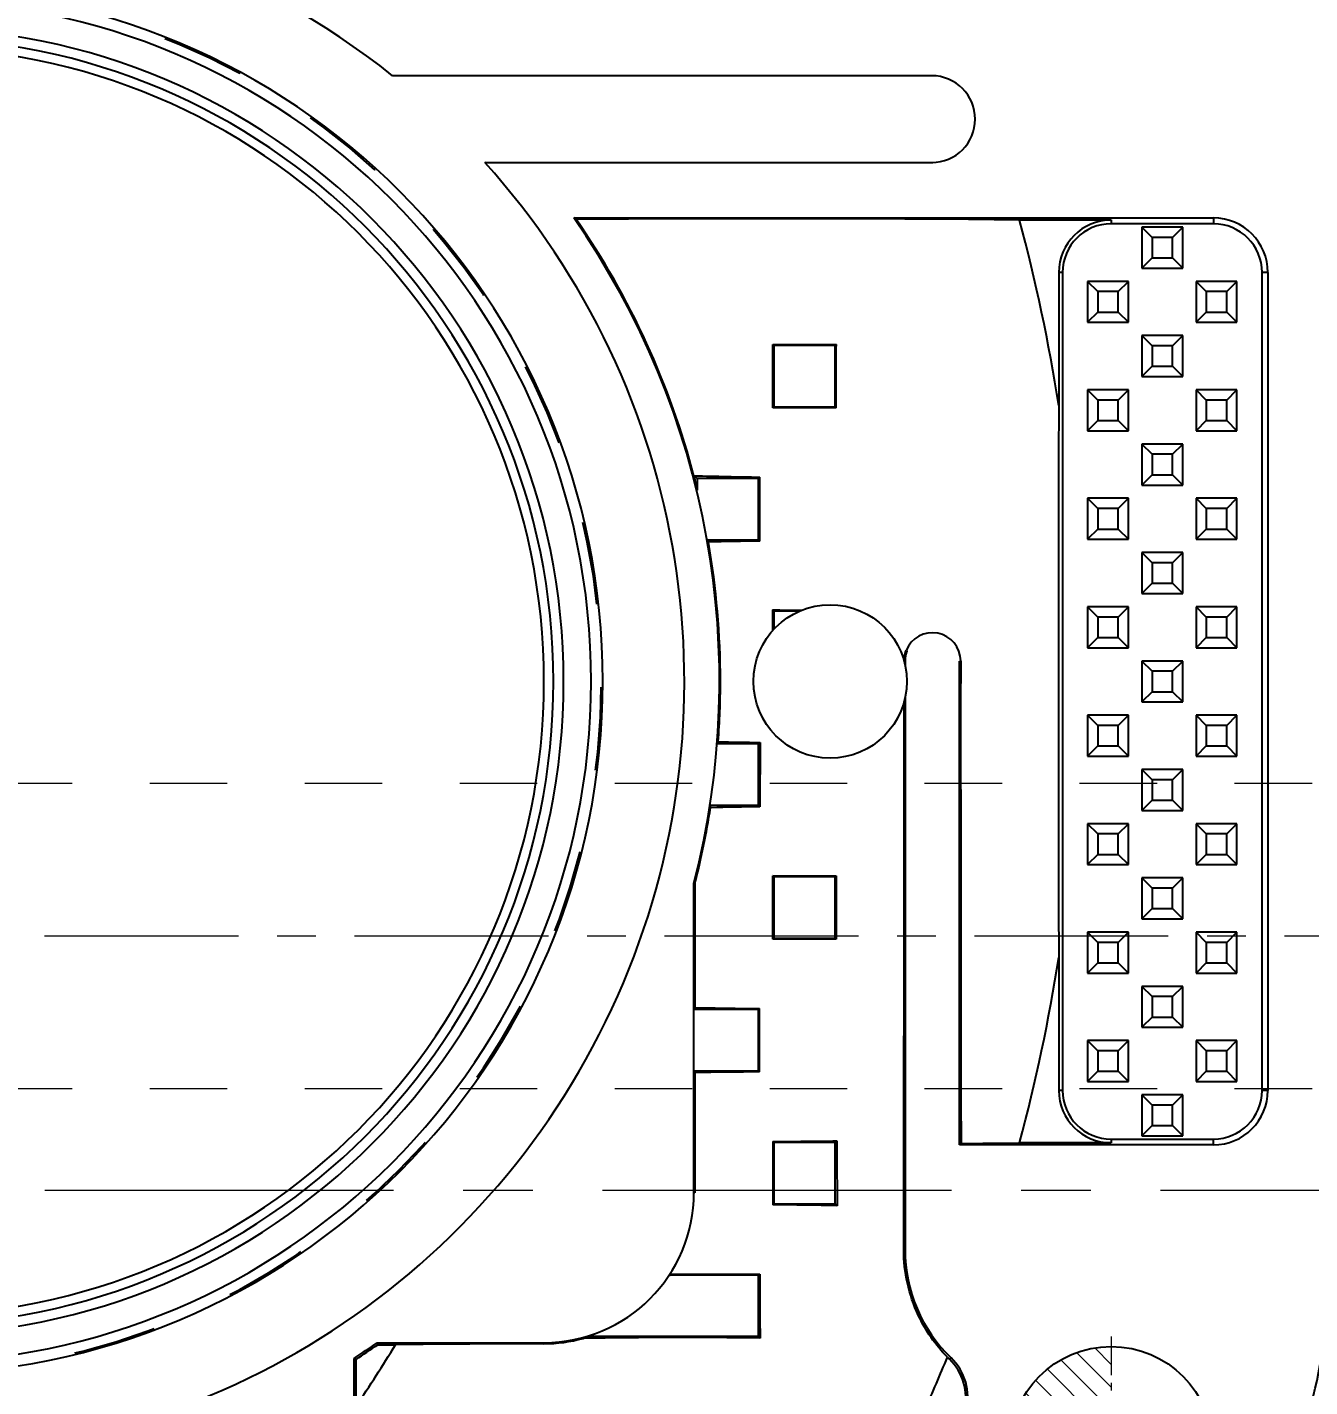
# Model space of a CAD drawing. Header units: millimetres. Extents: x -1495 to -116, y -3881 to 1305.
# Drawn here: x -715.92 to -690.69, y -1283.32 to -1256.6 of the extents above; entities that cross this region are included whole.
import ezdxf

# ---------------------------------------------------------------- set-up
doc = ezdxf.new("R2010")
doc.units = ezdxf.units.MM
doc.header["$LTSCALE"] = 16.335
doc.header["$PDMODE"] = 3
doc.header["$PDSIZE"] = 0.3125
doc.linetypes.add('CENTER', pattern=[0.6, 0.375, -0.075, 0.075, -0.075])
doc.linetypes.add('HIDDEN', pattern=[0.2, 0.1, -0.1])
doc.layers.get('0').update_dxf_attribs({"linetype": 'CONTINUOUS'})
doc.layers.get('Defpoints').update_dxf_attribs({"linetype": 'CONTINUOUS'})
for name, color, linetype, lineweight in [('center', 1, 'CENTER', 9), ('cool', 153, 'HIDDEN', 9), ('dim', 4, 'CONTINUOUS', 9), ('epin', 13, 'CONTINUOUS', 9)]:
    doc.layers.add(name, color=color, linetype=linetype, lineweight=lineweight)
doc.layers.add('DEFAULT_2', color=8, linetype='HIDDEN')
doc.styles.get("Standard").update_dxf_attribs({"font": 'txt', "width": 0.8})
doc.styles.add('TXT05', font='txt.shx', dxfattribs={"width": 0.5, "bigfont": 'gbcbig.shx'})
doc.dimstyles.new('副本 ISO-25-1', dxfattribs={"dimtxt": 5, "dimasz": 5, "dimexe": 0, "dimexo": 0, "dimgap": 0, "dimtad": 1, "dimtxsty": 'Standard', "dimcen": 0, "dimclrd": 4, "dimclre": 4, "dimclrt": 6, "dimazin": 0, "dimtfac": 1, "dimtofl": 0, "dimtmove": 0, "dimatfit": 3, "dimfxl": 0, "dimarcsym": 0})

# ---------------------------------------------------------------- blocks, each defined once
blk = doc.blocks.new('*D695')
at = {"layer": 'Defpoints', "color": 0}
for p in [(-735.3, -1279.458), (-657.911, -1279.458), (-637.464, -1279.458)]:
    blk.add_point(p, dxfattribs=at)
at = {"layer": 'dim', "color": 4, "linetype": 'Continuous', "lineweight": -2}
blk.add_line((-657.911, -1279.458), (-636.464, -1279.458), dxfattribs=at)
at = {"layer": 'dim', "color": 6, "insert": (-636.964, -1278.208), "char_height": 2.5, "attachment_point": 5}
blk.add_mtext('0', dxfattribs=at)
blk = doc.blocks.new('*D696')
at = {"layer": 'Defpoints', "color": 0}
for p in [(-650.203, -1274.458), (-637.464, -1274.458), (-735.3, -1279.458)]:
    blk.add_point(p, dxfattribs=at)
at = {"layer": 'dim', "color": 4, "linetype": 'Continuous', "lineweight": -2}
blk.add_line((-650.203, -1274.458), (-636.131, -1274.458), dxfattribs=at)
at = {"layer": 'dim', "color": 6, "insert": (-636.797, -1273.208), "char_height": 2.5, "attachment_point": 5}
blk.add_mtext('5', dxfattribs=at)
blk = doc.blocks.new('*D697')
at = {"layer": 'Defpoints', "color": 0}
for p in [(-692.598, -1254.383), (-637.464, -1254.383), (-735.3, -1279.458)]:
    blk.add_point(p, dxfattribs=at)
at = {"layer": 'dim', "color": 4, "linetype": 'Continuous', "lineweight": -2}
blk.add_line((-692.598, -1254.383), (-629.464, -1254.383), dxfattribs=at)
at = {"layer": 'dim', "color": 6, "insert": (-633.464, -1252.925), "char_height": 2.5, "attachment_point": 5}
blk.add_mtext('25,08', dxfattribs=at)
blk = doc.blocks.new('*D698')
at = {"layer": 'Defpoints', "color": 0}
for p in [(-707.975, -1236.293), (-637.464, -1236.293), (-735.3, -1279.458)]:
    blk.add_point(p, dxfattribs=at)
at = {"layer": 'dim', "color": 4, "linetype": 'Continuous', "lineweight": -2}
blk.add_line((-707.975, -1236.293), (-629.797, -1236.293), dxfattribs=at)
at = {"layer": 'dim', "color": 6, "insert": (-633.631, -1234.835), "char_height": 2.5, "attachment_point": 5}
blk.add_mtext('43,17', dxfattribs=at)
blk = doc.blocks.new('*D699')
at = {"layer": 'Defpoints', "color": 0}
for p in [(-694.702, -1226.458), (-637.464, -1226.458), (-735.3, -1279.458)]:
    blk.add_point(p, dxfattribs=at)
at = {"layer": 'dim', "color": 4, "linetype": 'Continuous', "lineweight": -2}
blk.add_line((-694.702, -1226.458), (-634.131, -1226.458), dxfattribs=at)
at = {"layer": 'dim', "color": 6, "insert": (-635.797, -1225.208), "char_height": 2.5, "attachment_point": 5}
blk.add_mtext('53', dxfattribs=at)
blk = doc.blocks.new('*D700')
at = {"layer": 'Defpoints', "color": 0}
for p in [(-720, -1214.458), (-637.464, -1214.458), (-735.3, -1279.458)]:
    blk.add_point(p, dxfattribs=at)
at = {"layer": 'dim', "color": 4, "linetype": 'Continuous', "lineweight": -2}
blk.add_line((-720, -1214.458), (-634.131, -1214.458), dxfattribs=at)
at = {"layer": 'dim', "color": 6, "insert": (-635.797, -1213.208), "char_height": 2.5, "attachment_point": 5}
blk.add_mtext('65', dxfattribs=at)
blk = doc.blocks.new('*D701')
at = {"layer": 'Defpoints', "color": 0}
for p in [(-662.507, -1209.458), (-637.464, -1209.458), (-735.3, -1279.458)]:
    blk.add_point(p, dxfattribs=at)
at = {"layer": 'dim', "color": 4, "linetype": 'Continuous', "lineweight": -2}
blk.add_line((-662.507, -1209.458), (-634.464, -1209.458), dxfattribs=at)
at = {"layer": 'dim', "color": 6, "insert": (-635.964, -1208.208), "char_height": 2.5, "attachment_point": 5}
blk.add_mtext('70', dxfattribs=at)
blk = doc.blocks.new('*D702')
at = {"layer": 'Defpoints', "color": 0}
for p in [(-735.3, -1279.458), (-692.398, -1284.533), (-637.464, -1284.533)]:
    blk.add_point(p, dxfattribs=at)
at = {"layer": 'dim', "color": 4, "linetype": 'Continuous', "lineweight": -2}
blk.add_line((-692.398, -1284.533), (-631.464, -1284.533), dxfattribs=at)
at = {"layer": 'dim', "color": 6, "insert": (-634.464, -1283.075), "char_height": 2.5, "attachment_point": 5}
blk.add_mtext('5,08', dxfattribs=at)
blk = doc.blocks.new('*D703')
at = {"layer": 'Defpoints', "color": 0}
for p in [(-735.3, -1279.458), (-707.975, -1302.623), (-637.464, -1302.623)]:
    blk.add_point(p, dxfattribs=at)
at = {"layer": 'dim', "color": 4, "linetype": 'Continuous', "lineweight": -2}
blk.add_line((-707.975, -1302.623), (-629.797, -1302.623), dxfattribs=at)
at = {"layer": 'dim', "color": 6, "insert": (-633.631, -1301.165), "char_height": 2.5, "attachment_point": 5}
blk.add_mtext('23,17', dxfattribs=at)
blk = doc.blocks.new('*D704')
at = {"layer": 'Defpoints', "color": 0}
for p in [(-735.3, -1279.458), (-719.329, -1321.458), (-637.464, -1321.458)]:
    blk.add_point(p, dxfattribs=at)
at = {"layer": 'dim', "color": 4, "linetype": 'Continuous', "lineweight": -2}
blk.add_line((-719.329, -1321.458), (-634.131, -1321.458), dxfattribs=at)
at = {"layer": 'dim', "color": 6, "insert": (-635.797, -1320.208), "char_height": 2.5, "attachment_point": 5}
blk.add_mtext('42', dxfattribs=at)
blk = doc.blocks.new('*D705')
at = {"layer": 'Defpoints', "color": 0}
for p in [(-735.3, -1279.458), (-681.861, -1332.458), (-637.464, -1332.458)]:
    blk.add_point(p, dxfattribs=at)
at = {"layer": 'dim', "color": 4, "linetype": 'Continuous', "lineweight": -2}
blk.add_line((-681.861, -1332.458), (-634.131, -1332.458), dxfattribs=at)
at = {"layer": 'dim', "color": 6, "insert": (-635.797, -1331.208), "char_height": 2.5, "attachment_point": 5}
blk.add_mtext('53', dxfattribs=at)
blk = doc.blocks.new('*D706')
at = {"layer": 'Defpoints', "color": 0}
for p in [(-735.3, -1279.458), (-667.988, -1349.458), (-637.464, -1349.458)]:
    blk.add_point(p, dxfattribs=at)
at = {"layer": 'dim', "color": 4, "linetype": 'Continuous', "lineweight": -2}
blk.add_line((-667.988, -1349.458), (-634.464, -1349.458), dxfattribs=at)
at = {"layer": 'dim', "color": 6, "insert": (-635.964, -1348.208), "char_height": 2.5, "attachment_point": 5}
blk.add_mtext('70', dxfattribs=at)
blk = doc.blocks.new('*D709')
at = {"layer": 'Defpoints', "color": 0}
for p in [(-735.3, -1279.458), (-710.175, -1302.623), (-710.175, -1373.867)]:
    blk.add_point(p, dxfattribs=at)
at = {"layer": 'dim', "color": 4, "linetype": 'Continuous', "lineweight": -2}
blk.add_line((-710.175, -1302.623), (-710.175, -1381.534), dxfattribs=at)
at = {"layer": 'dim', "color": 6, "insert": (-711.634, -1377.701), "char_height": 2.5, "attachment_point": 5, "rotation": 90}
blk.add_mtext('25,13', dxfattribs=at)
blk = doc.blocks.new('*D710')
at = {"layer": 'Defpoints', "color": 0}
for p in [(-735.3, -1279.458), (-694.598, -1285.166), (-694.598, -1373.867)]:
    blk.add_point(p, dxfattribs=at)
at = {"layer": 'dim', "color": 4, "linetype": 'Continuous', "lineweight": -2}
blk.add_line((-694.598, -1285.166), (-694.598, -1379.867), dxfattribs=at)
at = {"layer": 'dim', "color": 6, "insert": (-696.056, -1376.867), "char_height": 2.5, "attachment_point": 5, "rotation": 90}
blk.add_mtext('40,7', dxfattribs=at)
blk = doc.blocks.new('*D711')
at = {"layer": 'Defpoints', "color": 0}
for p in [(-735.3, -1279.458), (-665.3, -1346.703), (-665.3, -1373.867)]:
    blk.add_point(p, dxfattribs=at)
at = {"layer": 'dim', "color": 4, "linetype": 'Continuous', "lineweight": -2}
blk.add_line((-665.3, -1346.703), (-665.3, -1376.867), dxfattribs=at)
at = {"layer": 'dim', "color": 6, "insert": (-666.55, -1375.367), "char_height": 2.5, "attachment_point": 5, "rotation": 90}
blk.add_mtext('70', dxfattribs=at)
blk = doc.blocks.new('*D714')
at = {"layer": 'Defpoints', "color": 0}
for p in [(-710.175, -1183.505), (-710.175, -1234.093), (-735.3, -1279.458)]:
    blk.add_point(p, dxfattribs=at)
at = {"layer": 'dim', "color": 4, "linetype": 'Continuous', "lineweight": -2}
blk.add_line((-710.175, -1234.093), (-710.175, -1175.838), dxfattribs=at)
at = {"layer": 'dim', "color": 6, "insert": (-711.634, -1179.671), "char_height": 2.5, "attachment_point": 5, "rotation": 90}
blk.add_mtext('25,13', dxfattribs=at)
blk = doc.blocks.new('*D715')
at = {"layer": 'Defpoints', "color": 0}
for p in [(-694.598, -1183.505), (-694.598, -1252.183), (-735.3, -1279.458)]:
    blk.add_point(p, dxfattribs=at)
at = {"layer": 'dim', "color": 4, "linetype": 'Continuous', "lineweight": -2}
blk.add_line((-694.598, -1252.183), (-694.598, -1177.505), dxfattribs=at)
at = {"layer": 'dim', "color": 6, "insert": (-696.056, -1180.505), "char_height": 2.5, "attachment_point": 5, "rotation": 90}
blk.add_mtext('40,7', dxfattribs=at)
blk = doc.blocks.new('*D716')
at = {"layer": 'Defpoints', "color": 0}
for p in [(-665.3, -1183.505), (-665.3, -1202.858), (-735.3, -1279.458)]:
    blk.add_point(p, dxfattribs=at)
at = {"layer": 'dim', "color": 4, "linetype": 'Continuous', "lineweight": -2}
blk.add_line((-665.3, -1202.858), (-665.3, -1180.505), dxfattribs=at)
at = {"layer": 'dim', "color": 6, "insert": (-666.55, -1182.005), "char_height": 2.5, "attachment_point": 5, "rotation": 90}
blk.add_mtext('70', dxfattribs=at)
blk = doc.blocks.new('epin_ejp_4')
at = {"layer": 'epin'}
h = blk.add_hatch(dxfattribs=at)
h.set_pattern_fill('_ANSI31', color=123, scale=0.1, angle=90, style=0)
h.set_pattern_definition([(135, (760.4252, 313.6428), (-0.2245064, -0.2245064), [])])
h.paths.add_polyline_path([(0, 2, 0.414214), (-2, 0), (0, 0)])
h.paths.add_polyline_path([(2, 0), (0, 0), (0, -2, 0.414214)])
at = {"layer": 'epin', "color": 1, "linetype": 'CENTER', "ltscale": 0.124395}
for p, q in [((0, -2.2), (0, 2.2)), ((-2.2, 0), (2.2, 0))]:
    blk.add_line(p, q, dxfattribs=at)
at = {"layer": 'epin'}
blk.add_circle((0, 0), 2, dxfattribs=at)
at = {"layer": 'epin', "color": 6, "style": 'TXT05', "width": 0.5}
blk.add_text('%%c4', height=1.4, dxfattribs=at).set_placement((0.08, 0.2))

msp = doc.modelspace()

# ---------------------------------------------------------------- linework, layer by layer
at = {"color": 7, "linetype": 'Continuous'}
for p, q in [((-698.126, -1257.55), (-708.729, -1257.55)), ((-706.916, -1259.255), (-698.126, -1259.255)), ((-705.168, -1260.347), (-692.588, -1260.347)), ((-705.12, -1260.372), (-705.168, -1260.347)), ((-696.4, -1260.386), (-694.598, -1260.386)), ((-694.598, -1260.386), (-694.598, -1260.461)), ((-692.588, -1260.461), (-694.598, -1260.461)), ((-692.588, -1260.347), (-692.588, -1260.461)), ((-693.995, -1260.528), (-693.995, -1261.332)), ((-693.191, -1260.528), (-693.995, -1260.528)), ((-693.794, -1260.729), (-693.995, -1260.528)), ((-693.794, -1260.729), (-693.794, -1261.131)), ((-693.392, -1260.729), (-693.794, -1260.729)), ((-693.392, -1260.729), (-693.191, -1260.528)), ((-693.392, -1261.131), (-693.392, -1260.729)), ((-693.191, -1261.332), (-693.191, -1260.528)), ((-693.794, -1261.131), (-693.995, -1261.332)), ((-693.794, -1261.131), (-693.392, -1261.131)), ((-693.392, -1261.131), (-693.191, -1261.332)), ((-695.629, -1261.418), (-695.629, -1264.031)), ((-695.555, -1261.418), (-695.629, -1261.418)), ((-695.555, -1261.418), (-695.555, -1277.498)), ((-693.995, -1261.332), (-693.191, -1261.332)), ((-691.631, -1277.498), (-691.631, -1261.418)), ((-691.517, -1261.418), (-691.631, -1261.418)), ((-691.517, -1261.418), (-691.517, -1277.498)), ((-695.061, -1261.594), (-695.061, -1262.398)), ((-694.257, -1261.594), (-695.061, -1261.594)), ((-694.86, -1261.795), (-695.061, -1261.594)), ((-694.86, -1261.795), (-694.86, -1262.197)), ((-694.458, -1261.795), (-694.86, -1261.795)), ((-694.458, -1261.795), (-694.257, -1261.594)), ((-694.458, -1262.197), (-694.458, -1261.795)), ((-694.257, -1262.398), (-694.257, -1261.594)), ((-692.929, -1261.594), (-692.929, -1262.398)), ((-692.125, -1261.594), (-692.929, -1261.594)), ((-692.728, -1261.795), (-692.929, -1261.594)), ((-692.728, -1261.795), (-692.728, -1262.197)), ((-692.326, -1261.795), (-692.728, -1261.795)), ((-692.326, -1261.795), (-692.125, -1261.594)), ((-692.326, -1262.197), (-692.326, -1261.795)), ((-692.125, -1262.398), (-692.125, -1261.594)), ((-694.86, -1262.197), (-695.061, -1262.398)), ((-694.86, -1262.197), (-694.458, -1262.197)), ((-694.458, -1262.197), (-694.257, -1262.398)), ((-692.728, -1262.197), (-692.929, -1262.398)), ((-692.728, -1262.197), (-692.326, -1262.197)), ((-692.326, -1262.197), (-692.125, -1262.398)), ((-695.061, -1262.398), (-694.257, -1262.398)), ((-692.929, -1262.398), (-692.125, -1262.398)), ((-701.251, -1264.08), (-701.25, -1262.835)), ((-701.231, -1262.854), (-701.25, -1262.835)), ((-701.231, -1262.854), (-701.231, -1264.06)), ((-700.025, -1262.854), (-701.231, -1262.854)), ((-700.025, -1262.854), (-700.003, -1262.832)), ((-700.025, -1264.06), (-700.025, -1262.854)), ((-693.995, -1262.66), (-693.995, -1263.464)), ((-693.191, -1262.66), (-693.995, -1262.66)), ((-693.794, -1262.861), (-693.995, -1262.66)), ((-693.794, -1262.861), (-693.794, -1263.263)), ((-693.392, -1262.861), (-693.794, -1262.861)), ((-693.392, -1262.861), (-693.191, -1262.66)), ((-693.392, -1263.263), (-693.392, -1262.861)), ((-693.191, -1263.464), (-693.191, -1262.66)), ((-693.794, -1263.263), (-693.995, -1263.464)), ((-693.794, -1263.263), (-693.392, -1263.263)), ((-693.392, -1263.263), (-693.191, -1263.464)), ((-693.995, -1263.464), (-693.191, -1263.464)), ((-695.061, -1263.726), (-695.061, -1264.53)), ((-694.257, -1263.726), (-695.061, -1263.726)), ((-694.86, -1263.927), (-695.061, -1263.726)), ((-694.86, -1263.927), (-694.86, -1264.329)), ((-694.458, -1263.927), (-694.86, -1263.927)), ((-694.458, -1263.927), (-694.257, -1263.726)), ((-694.458, -1264.329), (-694.458, -1263.927)), ((-694.257, -1264.53), (-694.257, -1263.726)), ((-692.929, -1263.726), (-692.929, -1264.53)), ((-692.125, -1263.726), (-692.929, -1263.726)), ((-692.728, -1263.927), (-692.929, -1263.726)), ((-692.728, -1263.927), (-692.728, -1264.329)), ((-692.326, -1263.927), (-692.728, -1263.927)), ((-692.326, -1263.927), (-692.125, -1263.726)), ((-692.326, -1264.329), (-692.326, -1263.927)), ((-692.125, -1264.53), (-692.125, -1263.726)), ((-701.231, -1264.06), (-701.251, -1264.08)), ((-701.231, -1264.06), (-700.025, -1264.06)), ((-700.025, -1264.06), (-700.005, -1264.08)), ((-694.86, -1264.329), (-695.061, -1264.53)), ((-694.86, -1264.329), (-694.458, -1264.329)), ((-694.458, -1264.329), (-694.257, -1264.53)), ((-692.728, -1264.329), (-692.929, -1264.53)), ((-692.728, -1264.329), (-692.326, -1264.329)), ((-692.326, -1264.329), (-692.125, -1264.53)), ((-695.061, -1264.53), (-694.257, -1264.53)), ((-692.929, -1264.53), (-692.125, -1264.53)), ((-693.995, -1264.792), (-693.995, -1265.596)), ((-693.191, -1264.792), (-693.995, -1264.792)), ((-693.794, -1264.993), (-693.995, -1264.792)), ((-693.794, -1264.993), (-693.794, -1265.395)), ((-693.392, -1264.993), (-693.794, -1264.993)), ((-693.392, -1264.993), (-693.191, -1264.792)), ((-693.392, -1265.395), (-693.392, -1264.993)), ((-693.191, -1265.596), (-693.191, -1264.792)), ((-702.738, -1265.465), (-702.792, -1265.419)), ((-702.738, -1265.465), (-702.738, -1265.7)), ((-701.532, -1265.465), (-702.738, -1265.465)), ((-701.532, -1265.465), (-701.507, -1265.44)), ((-701.532, -1266.671), (-701.532, -1265.465)), ((-701.505, -1266.698), (-701.507, -1265.44)), ((-693.794, -1265.395), (-693.995, -1265.596)), ((-693.794, -1265.395), (-693.392, -1265.395)), ((-693.392, -1265.395), (-693.191, -1265.596)), ((-693.995, -1265.596), (-693.191, -1265.596)), ((-695.061, -1265.858), (-695.061, -1266.662)), ((-694.257, -1265.858), (-695.061, -1265.858)), ((-694.86, -1266.059), (-695.061, -1265.858)), ((-694.86, -1266.059), (-694.86, -1266.461)), ((-694.458, -1266.059), (-694.86, -1266.059)), ((-694.458, -1266.059), (-694.257, -1265.858)), ((-694.458, -1266.461), (-694.458, -1266.059)), ((-694.257, -1266.662), (-694.257, -1265.858)), ((-692.929, -1265.858), (-692.929, -1266.662)), ((-692.125, -1265.858), (-692.929, -1265.858)), ((-692.728, -1266.059), (-692.929, -1265.858)), ((-692.728, -1266.059), (-692.728, -1266.461)), ((-692.326, -1266.059), (-692.728, -1266.059)), ((-692.326, -1266.059), (-692.125, -1265.858)), ((-692.326, -1266.461), (-692.326, -1266.059)), ((-692.125, -1266.662), (-692.125, -1265.858)), ((-694.86, -1266.461), (-695.061, -1266.662)), ((-694.86, -1266.461), (-694.458, -1266.461)), ((-694.458, -1266.461), (-694.257, -1266.662)), ((-692.728, -1266.461), (-692.929, -1266.662)), ((-692.728, -1266.461), (-692.326, -1266.461)), ((-692.326, -1266.461), (-692.125, -1266.662)), ((-702.534, -1266.671), (-701.532, -1266.671)), ((-701.532, -1266.671), (-701.505, -1266.698)), ((-695.061, -1266.662), (-694.257, -1266.662)), ((-692.929, -1266.662), (-692.125, -1266.662)), ((-693.995, -1266.924), (-693.995, -1267.728)), ((-693.191, -1266.924), (-693.995, -1266.924)), ((-693.794, -1267.125), (-693.995, -1266.924)), ((-693.794, -1267.125), (-693.794, -1267.527)), ((-693.392, -1267.125), (-693.794, -1267.125)), ((-693.392, -1267.125), (-693.191, -1266.924)), ((-693.392, -1267.527), (-693.392, -1267.125)), ((-693.191, -1267.728), (-693.191, -1266.924)), ((-693.794, -1267.527), (-693.995, -1267.728)), ((-693.794, -1267.527), (-693.392, -1267.527)), ((-693.392, -1267.527), (-693.191, -1267.728)), ((-695.061, -1267.99), (-695.061, -1268.794)), ((-694.257, -1267.99), (-695.061, -1267.99)), ((-694.86, -1268.191), (-695.061, -1267.99)), ((-694.458, -1268.191), (-694.257, -1267.99)), ((-694.257, -1268.794), (-694.257, -1267.99)), ((-693.995, -1267.728), (-693.191, -1267.728)), ((-692.929, -1267.99), (-692.929, -1268.794)), ((-692.125, -1267.99), (-692.929, -1267.99)), ((-692.728, -1268.191), (-692.929, -1267.99)), ((-692.326, -1268.191), (-692.125, -1267.99)), ((-692.125, -1268.794), (-692.125, -1267.99)), ((-701.256, -1268.051), (-701.256, -1268.461)), ((-694.86, -1268.191), (-694.86, -1268.593)), ((-694.458, -1268.191), (-694.86, -1268.191)), ((-694.458, -1268.593), (-694.458, -1268.191)), ((-692.728, -1268.191), (-692.728, -1268.593)), ((-692.326, -1268.191), (-692.728, -1268.191)), ((-692.326, -1268.593), (-692.326, -1268.191)), ((-694.86, -1268.593), (-695.061, -1268.794)), ((-694.86, -1268.593), (-694.458, -1268.593)), ((-694.458, -1268.593), (-694.257, -1268.794)), ((-692.728, -1268.593), (-692.929, -1268.794)), ((-692.728, -1268.593), (-692.326, -1268.593)), ((-692.326, -1268.593), (-692.125, -1268.794)), ((-697.578, -1278.569), (-697.578, -1269.056)), ((-697.578, -1269.056), (-697.557, -1269.056)), ((-695.061, -1268.794), (-694.257, -1268.794)), ((-693.995, -1269.056), (-693.995, -1269.86)), ((-693.191, -1269.056), (-693.995, -1269.056)), ((-693.794, -1269.257), (-693.995, -1269.056)), ((-693.392, -1269.257), (-693.191, -1269.056)), ((-693.191, -1269.86), (-693.191, -1269.056)), ((-692.929, -1268.794), (-692.125, -1268.794)), ((-693.794, -1269.257), (-693.794, -1269.659)), ((-693.392, -1269.257), (-693.794, -1269.257)), ((-693.392, -1269.659), (-693.392, -1269.257)), ((-698.652, -1269.779), (-698.652, -1280.631)), ((-693.794, -1269.659), (-693.995, -1269.86)), ((-693.995, -1269.86), (-693.191, -1269.86)), ((-693.794, -1269.659), (-693.392, -1269.659)), ((-693.392, -1269.659), (-693.191, -1269.86)), ((-695.061, -1270.122), (-695.061, -1270.926)), ((-694.257, -1270.122), (-695.061, -1270.122)), ((-694.86, -1270.323), (-695.061, -1270.122)), ((-694.458, -1270.323), (-694.257, -1270.122)), ((-694.257, -1270.926), (-694.257, -1270.122)), ((-692.929, -1270.122), (-692.929, -1270.926)), ((-692.125, -1270.122), (-692.929, -1270.122)), ((-692.728, -1270.323), (-692.929, -1270.122)), ((-692.326, -1270.323), (-692.125, -1270.122)), ((-692.125, -1270.926), (-692.125, -1270.122)), ((-694.86, -1270.323), (-694.86, -1270.725)), ((-694.458, -1270.323), (-694.86, -1270.323)), ((-694.458, -1270.725), (-694.458, -1270.323)), ((-692.728, -1270.323), (-692.728, -1270.725)), ((-692.326, -1270.323), (-692.728, -1270.323)), ((-692.326, -1270.725), (-692.326, -1270.323)), ((-701.503, -1270.658), (-701.505, -1271.921)), ((-701.532, -1270.687), (-702.336, -1270.687)), ((-701.532, -1271.893), (-701.532, -1270.687)), ((-694.86, -1270.725), (-695.061, -1270.926)), ((-695.061, -1270.926), (-694.257, -1270.926)), ((-694.86, -1270.725), (-694.458, -1270.725)), ((-694.458, -1270.725), (-694.257, -1270.926)), ((-692.728, -1270.725), (-692.929, -1270.926)), ((-692.929, -1270.926), (-692.125, -1270.926)), ((-692.728, -1270.725), (-692.326, -1270.725)), ((-692.326, -1270.725), (-692.125, -1270.926)), ((-693.995, -1271.188), (-693.995, -1271.992)), ((-693.191, -1271.188), (-693.995, -1271.188)), ((-693.794, -1271.389), (-693.995, -1271.188)), ((-693.392, -1271.389), (-693.191, -1271.188)), ((-693.191, -1271.992), (-693.191, -1271.188)), ((-693.794, -1271.389), (-693.794, -1271.791)), ((-693.392, -1271.389), (-693.794, -1271.389)), ((-693.392, -1271.791), (-693.392, -1271.389)), ((-702.476, -1271.893), (-701.532, -1271.893)), ((-701.532, -1271.893), (-701.505, -1271.921)), ((-693.794, -1271.791), (-693.995, -1271.992)), ((-693.995, -1271.992), (-693.191, -1271.992)), ((-693.794, -1271.791), (-693.392, -1271.791)), ((-693.392, -1271.791), (-693.191, -1271.992)), ((-695.061, -1272.254), (-695.061, -1273.058)), ((-694.257, -1272.254), (-695.061, -1272.254)), ((-694.86, -1272.455), (-695.061, -1272.254)), ((-694.458, -1272.455), (-694.257, -1272.254)), ((-694.257, -1273.058), (-694.257, -1272.254)), ((-692.929, -1272.254), (-692.929, -1273.058)), ((-692.125, -1272.254), (-692.929, -1272.254)), ((-692.728, -1272.455), (-692.929, -1272.254)), ((-692.326, -1272.455), (-692.125, -1272.254)), ((-692.125, -1273.058), (-692.125, -1272.254)), ((-694.86, -1272.455), (-694.86, -1272.857)), ((-694.458, -1272.455), (-694.86, -1272.455)), ((-694.458, -1272.857), (-694.458, -1272.455)), ((-692.728, -1272.455), (-692.728, -1272.857)), ((-692.326, -1272.455), (-692.728, -1272.455)), ((-692.326, -1272.857), (-692.326, -1272.455)), ((-694.86, -1272.857), (-695.061, -1273.058)), ((-695.061, -1273.058), (-694.257, -1273.058)), ((-694.86, -1272.857), (-694.458, -1272.857)), ((-694.458, -1272.857), (-694.257, -1273.058)), ((-692.728, -1272.857), (-692.929, -1273.058)), ((-692.929, -1273.058), (-692.125, -1273.058)), ((-692.728, -1272.857), (-692.326, -1272.857)), ((-692.326, -1272.857), (-692.125, -1273.058)), ((-701.231, -1273.298), (-701.253, -1273.276)), ((-701.251, -1274.525), (-701.253, -1273.276)), ((-701.231, -1273.298), (-701.231, -1274.504)), ((-700.025, -1273.298), (-701.231, -1273.298)), ((-700.025, -1273.298), (-700.006, -1273.279)), ((-700.025, -1274.504), (-700.025, -1273.298)), ((-700.006, -1273.279), (-700.005, -1274.524)), ((-693.995, -1273.32), (-693.995, -1274.124)), ((-693.191, -1273.32), (-693.995, -1273.32)), ((-693.794, -1273.521), (-693.995, -1273.32)), ((-693.392, -1273.521), (-693.191, -1273.32)), ((-693.191, -1274.124), (-693.191, -1273.32)), ((-702.804, -1279.508), (-702.804, -1273.425)), ((-702.784, -1273.428), (-702.804, -1273.425)), ((-702.784, -1273.428), (-702.786, -1275.869)), ((-693.794, -1273.521), (-693.794, -1273.923)), ((-693.392, -1273.521), (-693.794, -1273.521)), ((-693.392, -1273.923), (-693.392, -1273.521)), ((-693.794, -1273.923), (-693.995, -1274.124)), ((-693.995, -1274.124), (-693.191, -1274.124)), ((-693.794, -1273.923), (-693.392, -1273.923)), ((-693.392, -1273.923), (-693.191, -1274.124)), ((-695.061, -1274.386), (-695.061, -1275.19)), ((-694.257, -1274.386), (-695.061, -1274.386)), ((-694.86, -1274.587), (-695.061, -1274.386)), ((-694.458, -1274.587), (-694.257, -1274.386)), ((-694.257, -1275.19), (-694.257, -1274.386)), ((-692.929, -1274.386), (-692.929, -1275.19)), ((-692.125, -1274.386), (-692.929, -1274.386)), ((-692.728, -1274.587), (-692.929, -1274.386)), ((-692.326, -1274.587), (-692.125, -1274.386)), ((-692.125, -1275.19), (-692.125, -1274.386)), ((-701.231, -1274.504), (-701.251, -1274.525)), ((-701.231, -1274.504), (-700.025, -1274.504)), ((-700.025, -1274.504), (-700.005, -1274.524)), ((-694.86, -1274.587), (-694.86, -1274.989)), ((-694.458, -1274.587), (-694.86, -1274.587)), ((-694.458, -1274.989), (-694.458, -1274.587)), ((-692.728, -1274.587), (-692.728, -1274.989)), ((-692.326, -1274.587), (-692.728, -1274.587)), ((-692.326, -1274.989), (-692.326, -1274.587)), ((-695.629, -1274.885), (-695.629, -1277.498)), ((-694.86, -1274.989), (-695.061, -1275.19)), ((-695.061, -1275.19), (-694.257, -1275.19)), ((-694.86, -1274.989), (-694.458, -1274.989)), ((-694.458, -1274.989), (-694.257, -1275.19)), ((-692.728, -1274.989), (-692.929, -1275.19)), ((-692.929, -1275.19), (-692.125, -1275.19)), ((-692.728, -1274.989), (-692.326, -1274.989)), ((-692.326, -1274.989), (-692.125, -1275.19)), ((-693.995, -1275.452), (-693.995, -1276.256)), ((-693.191, -1275.452), (-693.995, -1275.452)), ((-693.794, -1275.653), (-693.995, -1275.452)), ((-693.392, -1275.653), (-693.191, -1275.452)), ((-693.191, -1276.256), (-693.191, -1275.452)), ((-693.794, -1275.653), (-693.794, -1276.055)), ((-693.392, -1275.653), (-693.794, -1275.653)), ((-693.392, -1276.055), (-693.392, -1275.653)), ((-702.791, -1275.909), (-702.786, -1275.869)), ((-701.532, -1275.909), (-702.791, -1275.909)), ((-701.532, -1275.909), (-701.512, -1275.889)), ((-701.532, -1277.115), (-701.532, -1275.909)), ((-701.513, -1277.134), (-701.512, -1275.889)), ((-693.794, -1276.055), (-693.995, -1276.256)), ((-693.995, -1276.256), (-693.191, -1276.256)), ((-693.794, -1276.055), (-693.392, -1276.055)), ((-693.392, -1276.055), (-693.191, -1276.256)), ((-695.061, -1276.518), (-695.061, -1277.322)), ((-694.257, -1276.518), (-695.061, -1276.518)), ((-694.86, -1276.719), (-695.061, -1276.518)), ((-694.458, -1276.719), (-694.257, -1276.518)), ((-694.257, -1277.322), (-694.257, -1276.518)), ((-692.929, -1276.518), (-692.929, -1277.322)), ((-692.125, -1276.518), (-692.929, -1276.518)), ((-692.728, -1276.719), (-692.929, -1276.518)), ((-692.326, -1276.719), (-692.125, -1276.518)), ((-692.125, -1277.322), (-692.125, -1276.518)), ((-694.86, -1276.719), (-694.86, -1277.121)), ((-694.458, -1276.719), (-694.86, -1276.719)), ((-694.458, -1277.121), (-694.458, -1276.719)), ((-692.728, -1276.719), (-692.728, -1277.121)), ((-692.326, -1276.719), (-692.728, -1276.719)), ((-692.326, -1277.121), (-692.326, -1276.719)), ((-702.787, -1277.148), (-702.791, -1277.115)), ((-702.791, -1277.115), (-701.532, -1277.115)), ((-702.787, -1277.148), (-702.788, -1279.508)), ((-701.532, -1277.115), (-701.513, -1277.134)), ((-694.86, -1277.121), (-695.061, -1277.322)), ((-695.061, -1277.322), (-694.257, -1277.322)), ((-694.86, -1277.121), (-694.458, -1277.121)), ((-694.458, -1277.121), (-694.257, -1277.322)), ((-692.728, -1277.121), (-692.929, -1277.322)), ((-692.929, -1277.322), (-692.125, -1277.322)), ((-692.728, -1277.121), (-692.326, -1277.121)), ((-692.326, -1277.121), (-692.125, -1277.322)), ((-695.555, -1277.498), (-695.629, -1277.498)), ((-693.995, -1277.584), (-693.995, -1278.388)), ((-693.191, -1277.584), (-693.995, -1277.584)), ((-693.794, -1277.785), (-693.995, -1277.584)), ((-693.392, -1277.785), (-693.191, -1277.584)), ((-693.191, -1278.388), (-693.191, -1277.584)), ((-691.517, -1277.498), (-691.631, -1277.498)), ((-693.794, -1277.785), (-693.794, -1278.187)), ((-693.392, -1277.785), (-693.794, -1277.785)), ((-693.392, -1278.187), (-693.392, -1277.785)), ((-693.794, -1278.187), (-693.995, -1278.388)), ((-693.995, -1278.388), (-693.191, -1278.388)), ((-693.794, -1278.187), (-693.392, -1278.187)), ((-693.392, -1278.187), (-693.191, -1278.388)), ((-701.231, -1278.52), (-701.249, -1278.502)), ((-701.231, -1278.52), (-701.231, -1279.726)), ((-700.025, -1278.52), (-701.231, -1278.52)), ((-700.025, -1278.52), (-699.994, -1278.49)), ((-700.025, -1279.726), (-700.025, -1278.52)), ((-697.55, -1278.541), (-697.578, -1278.569)), ((-692.588, -1278.569), (-697.578, -1278.569)), ((-694.598, -1278.529), (-696.4, -1278.529)), ((-694.598, -1278.455), (-694.598, -1278.529)), ((-694.598, -1278.455), (-692.588, -1278.455)), ((-692.588, -1278.569), (-692.588, -1278.455)), ((-702.788, -1279.508), (-702.804, -1279.508)), ((-701.231, -1279.726), (-701.251, -1279.747)), ((-701.231, -1279.726), (-700.025, -1279.726)), ((-700.025, -1279.726), (-699.987, -1279.764)), ((-698.652, -1280.631), (-698.677, -1280.631)), ((-701.532, -1281.131), (-703.275, -1281.131)), ((-701.532, -1281.131), (-701.51, -1281.109)), ((-701.532, -1282.337), (-701.532, -1281.131)), ((-701.532, -1282.337), (-704.876, -1282.337)), ((-701.532, -1282.337), (-701.503, -1282.367)), ((-709.036, -1282.457), (-705.753, -1282.457)), ((-709.036, -1282.457), (-709.023, -1282.496)), ((-709.023, -1282.496), (-708.674, -1282.496)), ((-705.753, -1282.457), (-705.753, -1282.477)), ((-709.487, -1289.049), (-709.487, -1282.765)), ((-709.448, -1283.7), (-709.448, -1282.786)), ((-697.775, -1282.784), (-697.748, -1282.756))]:
    msp.add_line(p, q, dxfattribs=at)
for centre, radius in [((-700.125, -1269.458), 1.508), ((-694.598, -1284.533), 2)]:
    msp.add_circle(centre, radius, dxfattribs=at)
for centre, radius, start, end in [((-718.215, -1269.458), 15.224, 51.458, 90), ((-718.215, -1269.458), 13.62, 270, 90), ((-718.215, -1269.458), 13.39, 270, 90), ((-718.215, -1269.458), 12.849, 270, 90), ((-718.215, -1269.458), 12.648, 270, 90), ((-718.215, -1269.458), 12.462, 270, 90), ((-698.126, -1258.403), 0.852, 270, 90), ((-718.215, -1269.458), 15.224, 270, 42.0802), ((-718.215, -1269.458), 15.914, 345.5632, 34.9266), ((-718.269, -1269.466), 15.987, 14.583, 34.6677), ((-730.275, -1269.458), 35.069, 8.9027, 14.9917), ((-694.598, -1261.418), 1.031, 90, 180), ((-694.598, -1261.418), 0.957, 90, 180), ((-692.588, -1261.418), 1.071, 0, 90), ((-692.588, -1261.418), 0.957, 0, 90), ((-700.861, -1172.737), 90.099, 269.75324, 270.54617), ((-700.609, -1353.099), 89.021, 89.6111, 90.41326), ((2014.781, -1269.458), 2710.416, 179.885276, 180.114724), ((-700.522, -1187.673), 77.773, 268.3238, 269.27421), ((-700.441, -1340.571), 73.881, 90.82542, 91.61202), ((-718.27, -1269.46), 15.988, 0.0094, 9.8714), ((-700.173, -1183.704), 84.354, 269.26459, 269.65517), ((-698.113, -1269.056), 0.556, 0.028, 158.4751), ((3578.617, -1270.522), 4276.175, 179.980356, 180.107442), ((-718.245, -1269.458), 15.963, 355.7497, 359.9993), ((-5589.947, -1271.701), 4891.277, 359.895398, 0.021689), ((-700.296, -1195.14), 75.528, 268.45919, 269.08358), ((-718.254, -1269.455), 15.972, 345.5934, 351.0457), ((-700.403, -1346.625), 74.712, 90.84485, 91.59056), ((-700.369, -1186.022), 87.258, 269.41938, 270.23832), ((-700.554, -1363.26), 88.738, 89.64547, 90.45024), ((-730.275, -1269.458), 35.069, 345.0083, 351.0973), ((-700.871, -1191.515), 84.376, 268.69939, 269.56474), ((-701.147, -1366.199), 89.066, 90.2355, 91.05464), ((-694.598, -1277.498), 1.031, 180, 270), ((-694.598, -1277.498), 0.957, 180, 270), ((-692.588, -1277.498), 1.071, 270, 360), ((-692.588, -1277.498), 0.957, 270, 360), ((-701.49, -1187.281), 91.221, 270.1513, 270.93938), ((-162.076, -1275.821), 537.925, 180.28432, 180.42006), ((-698.693, -1105.67), 172.875, 270.37883, 270.75992), ((-705.753, -1279.508), 2.949, 270, 0), ((-701.874, -1369.193), 89.449, 88.79096, 89.60102), ((-695.703, -1280.631), 2.949, 180, 226.1124), ((-702.47, -1180.247), 100.866, 269.55186, 270.5453), ((-271.178, -1279.451), 430.335, 180.22074, 180.3882), ((-697.613, -1281.688), 7.223, 321.4198, 360), ((-705.763, -1279.493), 2.984, 270.1956, 285.1353), ((-703.038, -1386.145), 103.79, 89.15262, 91.07454), ((-718.215, -1269.458), 15.914, 303.2608, 305.2289), ((-730.275, -1269.458), 25.231, 325.6339, 328.8851), ((-718.215, -1269.458), 15.953, 303.3374, 305.1838), ((-705.064, -1605.098), 322.622, 90.12237, 90.64105), ((-730.275, -1269.458), 35.069, 335.9035, 337.7426), ((-695.703, -1280.631), 2.989, 224.914, 226.1124), ((-698.49, -1283.528), 1.071, 345.5225, 46.1124)]:
    msp.add_arc(centre, radius, start, end, dxfattribs=at)
for centre, major_axis, start_param, end_param in [((-718.215, -1271.628), (0, 16.576), -1.270186, -1.267112), ((-718.215, -1267.315), (0, 16.368), -1.778282, -1.77539), ((-718.215, -1271.537), (0, 15.88), -1.596277, -1.593245), ((-705.753, -1279.853), (0, 2.637), -2.843077, -2.799568)]:
    msp.add_ellipse(centre, major_axis=major_axis, ratio=0.991395, start_param=start_param, end_param=end_param, dxfattribs=at)
for points, knots in [([(-696.4, -1260.386), (-697.736, -1260.368), (-700.643, -1260.361), (-703.55, -1260.363), (-705.12, -1260.372)], [0, 0, 0, 0, 0.459766, 1, 1, 1, 1]), ([(-702.738, -1265.7), (-702.747, -1265.659), (-702.772, -1265.567), (-702.78, -1265.471), (-702.792, -1265.419)], [0, 0, 0, 0, 0.438116, 1, 1, 1, 1]), ([(-697.82, -1282.741), (-698.053, -1282.501), (-698.504, -1281.854), (-698.678, -1281.069), (-698.677, -1280.631)], [0, 0, 0, 0, 0.432624, 1, 1, 1, 1]), ([(-703.275, -1281.131), (-703.274, -1281.129), (-703.267, -1281.128), (-703.269, -1281.116), (-703.261, -1281.113), (-703.259, -1281.11)], [0, 0, 0, 0, 0.303556, 0.58503, 1, 1, 1, 1]), ([(-709.487, -1282.765), (-709.484, -1282.767), (-709.479, -1282.777), (-709.46, -1282.771), (-709.453, -1282.783), (-709.448, -1282.786)], [0, 0, 0, 0, 0.281958, 0.602404, 1, 1, 1, 1]), ([(-697.489, -1283.775), (-697.444, -1283.603), (-697.453, -1283.228), (-697.647, -1282.908), (-697.775, -1282.784)], [0, 0, 0, 0, 0.500071, 1, 1, 1, 1])]:
    msp.add_open_spline(points, degree=3, knots=knots, dxfattribs=at)
for points in [[(-700.005, -1264.08), (-700.004, -1263.664), (-700.004, -1263.248), (-700.003, -1262.832)], [(-701.249, -1278.502), (-701.249, -1278.917), (-701.25, -1279.332), (-701.251, -1279.747)]]:
    msp.add_open_spline(points, degree=3, dxfattribs=at)
at = {"layer": 'center', "color": 1, "linetype": 'CENTER', "ltscale": 1.119559}
msp.add_line((-825.3, -1279.458), (-645.3, -1279.458), dxfattribs=at)
at = {"layer": 'cool', "ltscale": 0.932966}
for p, q in [((-814.09, -1271.458), (-656.51, -1271.458)), ((-814.09, -1277.458), (-656.51, -1277.458))]:
    msp.add_line(p, q, dxfattribs=at)
at = {"layer": 'cool', "color": 1, "linetype": 'CENTER', "ltscale": 0.621977}
msp.add_line((-825.3, -1274.458), (-645.3, -1274.458), dxfattribs=at)
at = {"layer": 'DEFAULT_2', "color": 8, "linetype": 'HIDDEN'}
for p, q in [((-708.723, -1257.533), (-708.729, -1257.55)), ((-698.126, -1257.533), (-698.126, -1257.55)), ((-706.876, -1259.273), (-706.916, -1259.255)), ((-698.126, -1259.255), (-698.126, -1259.273)), ((-701.231, -1268.076), (-701.256, -1268.051)), ((-701.231, -1268.076), (-701.231, -1268.433)), ((-700.728, -1268.076), (-701.231, -1268.076)), ((-698.652, -1269.056), (-698.669, -1269.062)), ((-698.652, -1269.056), (-698.652, -1269.137)), ((-701.532, -1270.687), (-701.503, -1270.658))]:
    msp.add_line(p, q, dxfattribs=at)
for centre, radius, start, end in [((-718.215, -1269.458), 13.591, 270, 90), ((-698.115, -1269.056), 0.537, 158.4751, 180)]:
    msp.add_arc(centre, radius, start, end, dxfattribs=at)
msp.add_open_spline([(-698.669, -1269.062), (-698.67, -1268.991), (-698.657, -1268.918), (-698.631, -1268.852)], degree=3, dxfattribs=at)

# ---------------------------------------------------------------- block references
at = {"layer": 'epin', "rotation": 180}
msp.add_blockref('epin_ejp_4', (-694.598, -1284.533), dxfattribs=at)

# ---------------------------------------------------------------- dimensions: what is measured, and where the dimension line sits
at = {"layer": 'dim'}
for feature_location, offset, dtype, origin, picture, middle in [((-710.175194348, -1234.092864147), (0, 50.588183688), 1, (-735.300194348, -1279.457864147), '*D714', (-711.633527681, -1179.671347126)), ((-694.598, -1252.183), (0, 68.678), 1, (-735.3, -1279.458), '*D715', (-696.056, -1180.505)), ((-665.3, -1202.858), (0, 19.353), 1, (-735.3, -1279.458), '*D716', (-666.55, -1182.005)), ((-662.507, -1209.458), (25.043, 0), 0, (-735.3, -1279.458), '*D701', (-635.964, -1208.208)), ((-720, -1214.458), (82.536, 0), 0, (-735.3, -1279.458), '*D700', (-635.797, -1213.208)), ((-694.702, -1226.458), (57.239, 0), 0, (-735.3, -1279.458), '*D699', (-635.797, -1225.208)), ((-707.975194348, -1236.292864147), (70.511355361, 0), 0, (-735.300194348, -1279.457864147), '*D698', (-633.630505653, -1234.834530814)), ((-692.597694348, -1254.382864147), (55.133855361, 0), 0, (-735.300194348, -1279.457864147), '*D697', (-633.463838987, -1252.924530814)), ((-650.203, -1274.458), (12.739, 0), 0, (-735.3, -1279.458), '*D696', (-636.797, -1273.208)), ((-657.910519014, -1279.457864147), (20.446680028, 0), 0, (-735.300194348, -1279.457864147), '*D695', (-636.963838987, -1278.207864147)), ((-692.397694348, -1284.532864147), (54.933855361, 0), 0, (-735.300194348, -1279.457864147), '*D702', (-634.463838987, -1283.074530814)), ((-707.975194348, -1302.622864147), (70.511355361, 0), 0, (-735.300194348, -1279.457864147), '*D703', (-633.630505653, -1301.164530814)), ((-719.329, -1321.458), (81.865, 0), 0, (-735.3, -1279.458), '*D704', (-635.797, -1320.208)), ((-681.861, -1332.458), (44.397, 0), 0, (-735.3, -1279.458), '*D705', (-635.797, -1331.208)), ((-667.988, -1349.458), (30.525, 0), 0, (-735.3, -1279.458), '*D706', (-635.964, -1348.208)), ((-710.175194348, -1302.622864147), (0, -71.244635495), 1, (-735.300194348, -1279.457864147), '*D709', (-711.633527681, -1377.700832975)), ((-694.598, -1285.166), (0, -88.701), 1, (-735.3, -1279.458), '*D710', (-696.056, -1376.867)), ((-665.3, -1346.703), (0, -27.165), 1, (-735.3, -1279.458), '*D711', (-666.55, -1375.367))]:
    dim = msp.add_ordinate_dim(feature_location=feature_location, offset=offset, dtype=dtype, origin=origin, dimstyle='副本 ISO-25-1', override={"dimtxt": 2.5, "dimasz": 2, "dimfxl": 1.25, "dimarcsym": 1}, dxfattribs=at)
    dim.commit()
    dim.dimension.update_dxf_attribs({"geometry": picture, "text_midpoint": middle})

doc.saveas('drawing.dxf')
